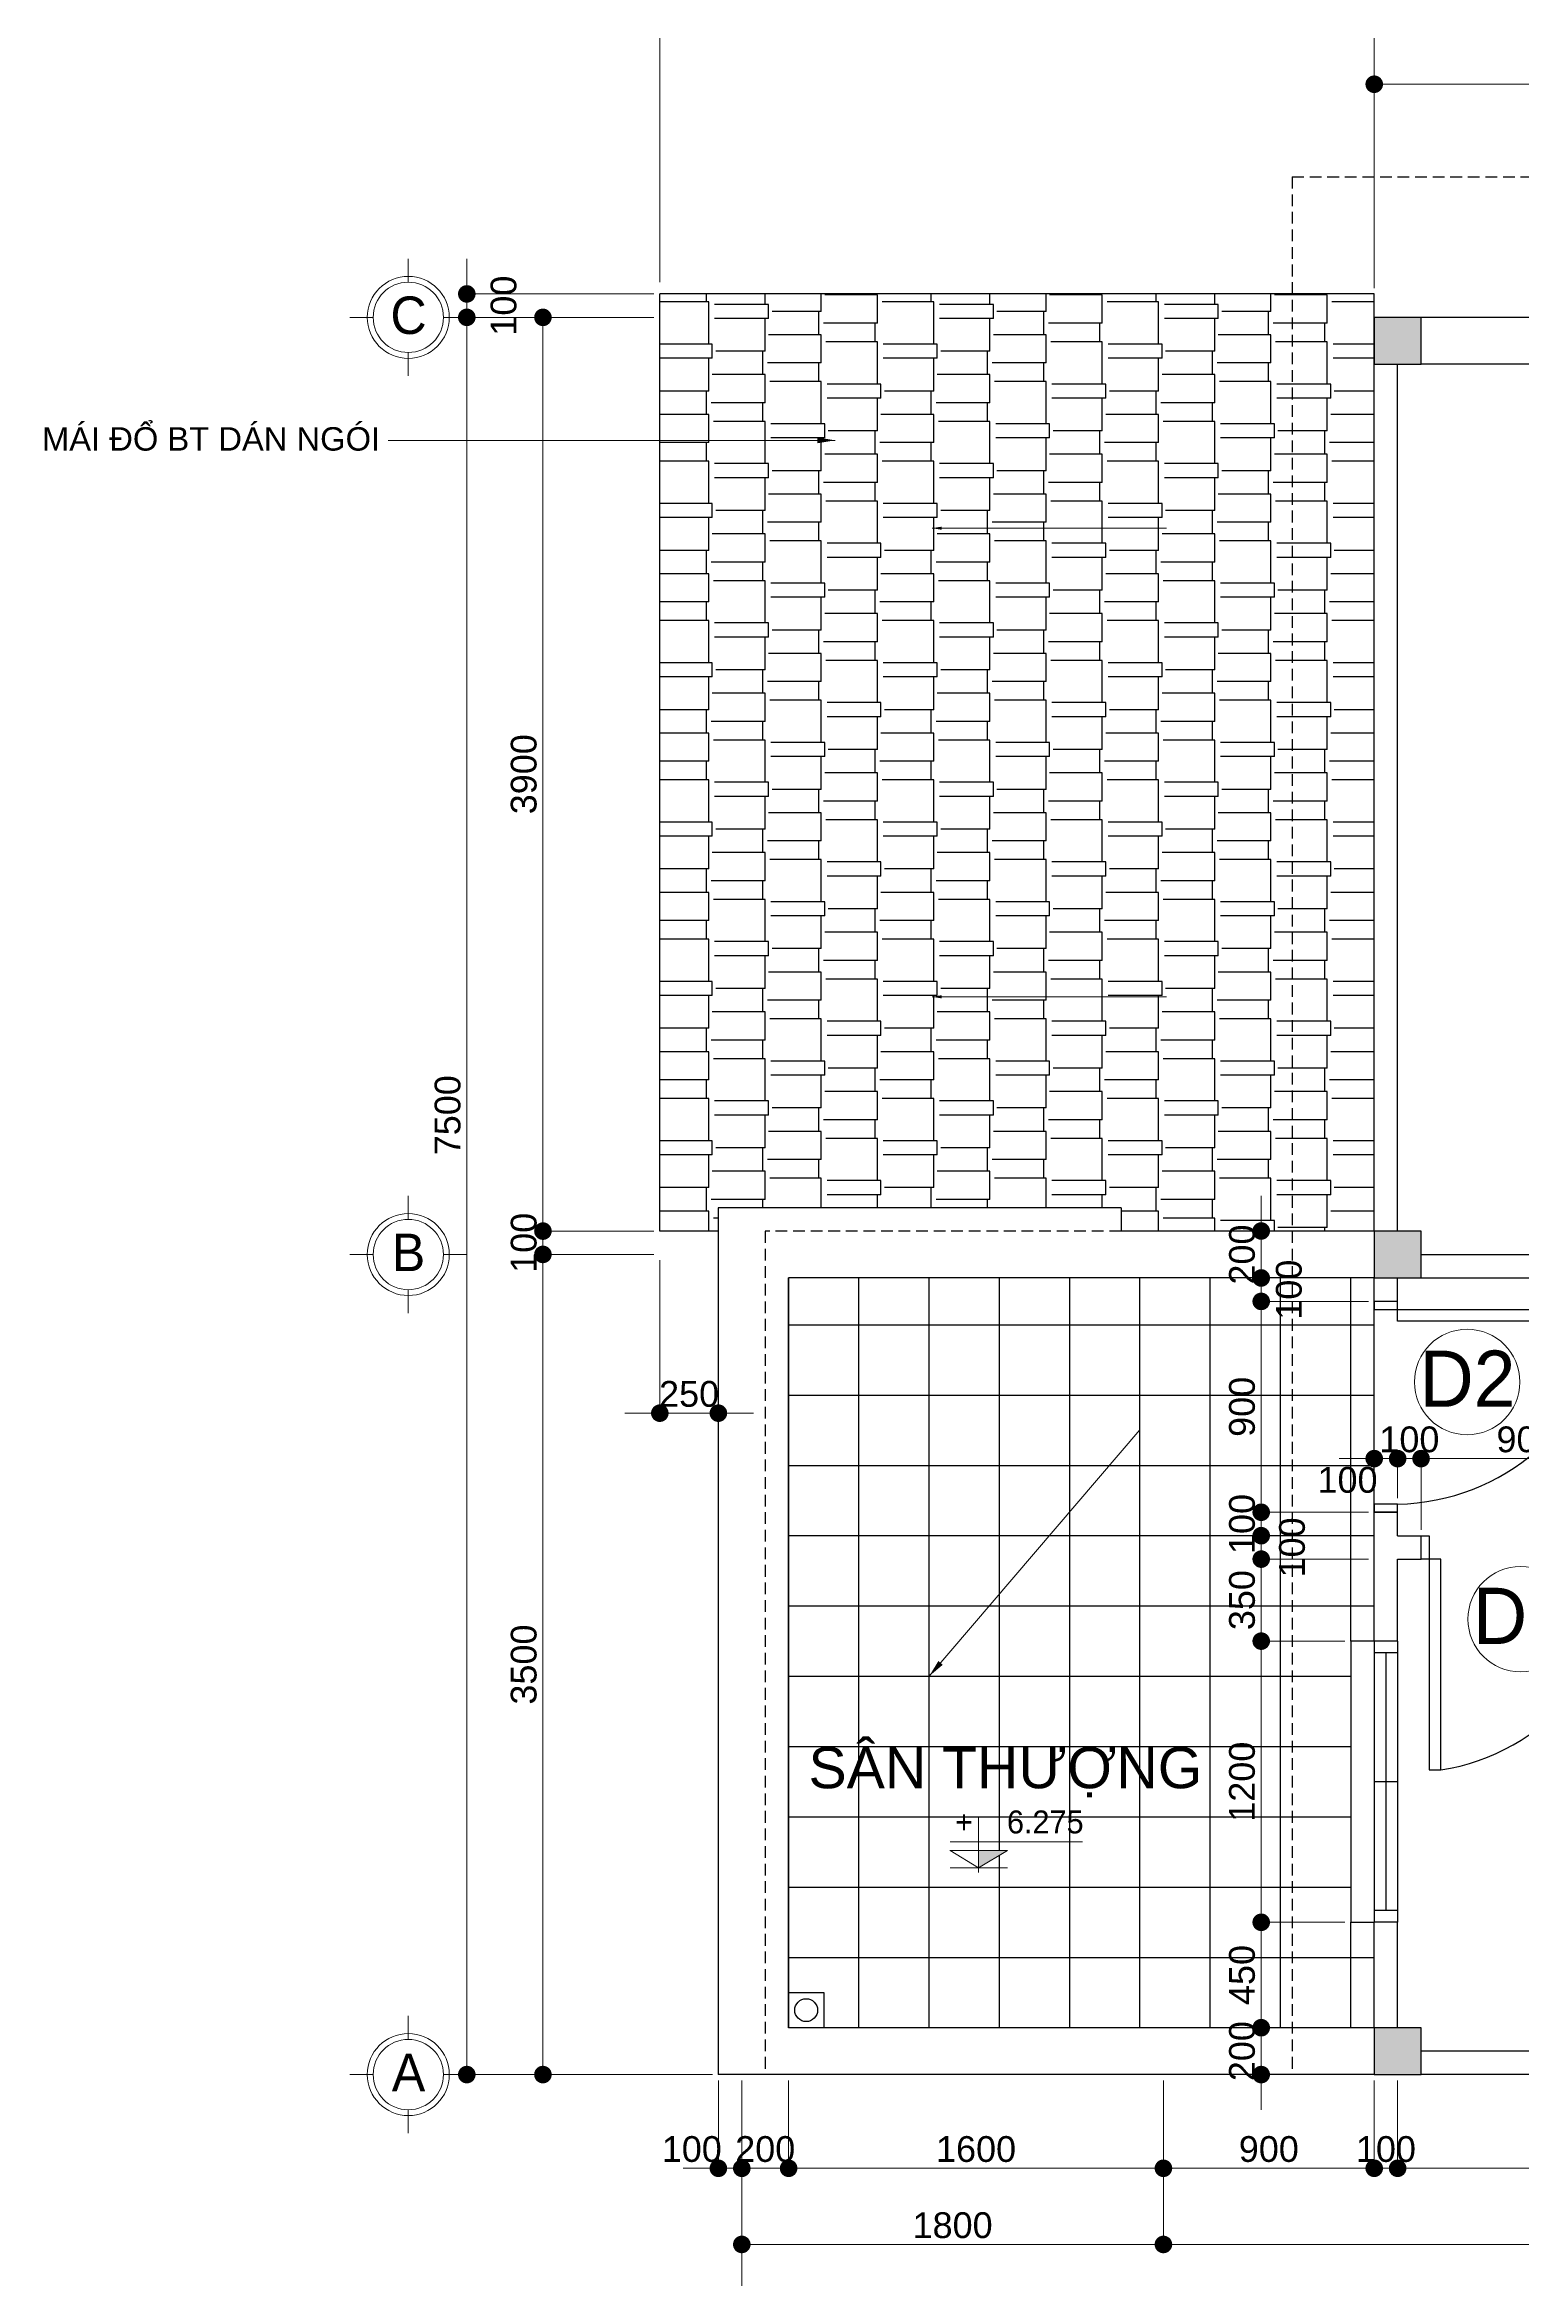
# Model space of a CAD drawing. Header units: millimetres. Extents: x -257631 to 60726, y -119421 to -4977.
# Drawn here: x -248550 to -235933, y -104758 to -85683 of the extents above; entities that cross this region are included whole.
import ezdxf
from ezdxf.enums import TextEntityAlignment as Align

# ---------------------------------------------------------------- set-up
doc = ezdxf.new("R2010")
doc.units = ezdxf.units.MM
doc.header["$LTSCALE"] = 400
doc.header["$MEASUREMENT"] = 0
doc.header["$PDMODE"] = 35
doc.linetypes.add('HIDDEN', pattern=[0.375, 0.25, -0.125])
for name, color, linetype in [('HACTH', 8, 'Continuous'), ('hatch', 9, 'Continuous'), ('KHUNG', 5, 'Continuous'), ('net 2', 7, 'Continuous'), ('net 3', 144, 'Continuous'), ('THAY', 7, 'Continuous'), ('VTH-TRUC', 1, 'Continuous')]:
    doc.layers.add(name, color=color, linetype=linetype)
doc.layers.add('VTH- HATCH', color=8, linetype='Continuous', lineweight=9)
doc.layers.add('VTH-GHI CHU- KI HIEU', color=7, linetype='Continuous', lineweight=13)
doc.styles.add('100_dim', font='VAVOB.TTF', dxfattribs={"height": 220})
doc.styles.add('100_tieude', font='VAVOB.TTF', dxfattribs={"height": 500})
doc.styles.add('ROMANS', font='ROMANS.shx')
doc.styles.add('VNI-AVO', font='vhelven.ttf', dxfattribs={"height": 220})
doc.dimstyles.new('10', dxfattribs={"dimscale": 0, "dimtxt": 2, "dimasz": 80, "dimexe": 100, "dimexo": 50, "dimgap": 50, "dimtad": 1, "dimdec": 0, "dimlfac": 0.1, "dimzin": 9, "dimtxsty": 'VNI-AVO', "dimblk": 'DOT', "dimcen": 0, "dimdle": 150, "dimclrd": 146, "dimclre": 146, "dimclrt": 7, "dimadec": 0, "dimazin": 0, "dimtfac": 1, "dimtdec": 0, "dimtix": 1, "dimtmove": 2, "dimatfit": 3, "dimfxl": 0, "dimlwd": 13, "dimlwe": 13, "dimarcsym": 0})
doc.dimstyles.new('style-50', dxfattribs={"dimscale": 0, "dimtxt": 2.3, "dimasz": 150, "dimexe": 50, "dimexo": 50, "dimgap": 50, "dimtad": 1, "dimdec": 0, "dimlfac": 0.5, "dimzin": 9, "dimtxsty": 'VNI-AVO', "dimblk": 'DOT', "dimcen": 0, "dimdle": 150, "dimclrd": 146, "dimclre": 146, "dimclrt": 7, "dimadec": 0, "dimazin": 0, "dimtfac": 1, "dimtdec": 0, "dimtix": 1, "dimtmove": 2, "dimatfit": 3, "dimfxl": 0, "dimlwd": 13, "dimlwe": 13, "dimarcsym": 0})

# ---------------------------------------------------------------- blocks, each defined once
blk = doc.blocks.new('_Dot')
at = {"color": 0, "linetype": 'ByBlock', "lineweight": -2}
blk.add_line((-0.5, 0), (-1, 0), dxfattribs=at)
at = {"color": 0, "linetype": 'ByBlock', "lineweight": 100, "const_width": 0.5}
blk.add_lwpolyline([(-0.25, 0, 1), (0.25, 0, 1)], format="xyb", close=True, dxfattribs=at)
blk = doc.blocks.new('*D618')
at = {"layer": 'Defpoints', "color": 0}
for p in [(-14916, 42680), (-14416, 42680), (-14416, 41325)]:
    blk.add_point(p, dxfattribs=at)
at = {"layer": 'net 2', "color": 146, "lineweight": 13}
for p, q in [((-14916, 42630), (-14916, 41275)), ((-14416, 42630), (-14416, 41275)), ((-15066, 41325), (-15216, 41325)), ((-14916, 41325), (-14416, 41325)), ((-14266, 41325), (-14116, 41325))]:
    blk.add_line(p, q, dxfattribs=at)
at = {"layer": 'net 2', "color": 146, "lineweight": 13, "xscale": 150, "yscale": 150, "zscale": 150}
blk.add_blockref('_Dot', (-14916, 41325), dxfattribs=at)
at = {"layer": 'net 2', "color": 146, "lineweight": 13, "xscale": 150, "yscale": 150, "zscale": 150, "rotation": 180}
blk.add_blockref('_Dot', (-14416, 41325), dxfattribs=at)
at = {"layer": 'net 2', "color": 7, "insert": (-14666, 41488), "char_height": 220, "attachment_point": 5, "style": 'VNI-AVO'}
blk.add_mtext('250', dxfattribs=at)
blk = doc.blocks.new('*D355')
at = {"layer": 'Defpoints', "color": 0}
for p in [(-16564, 50879), (-14916, 50879), (-14916, 50679)]:
    blk.add_point(p, dxfattribs=at)
at = {"layer": 'KHUNG', "color": 146, "lineweight": 13}
for p, q in [((-16564, 51029), (-16564, 51179)), ((-14966, 50879), (-16614, 50879)), ((-16564, 50679), (-16564, 50879)), ((-14966, 50679), (-16614, 50679)), ((-16564, 50529), (-16564, 50379))]:
    blk.add_line(p, q, dxfattribs=at)
at = {"layer": 'KHUNG', "color": 146, "lineweight": 13, "xscale": 150, "yscale": 150, "zscale": 150}
for p, rotation in [((-16564, 50879), 270), ((-16564, 50679), 90)]:
    blk.add_blockref('_Dot', p, dxfattribs=dict(at, rotation=rotation))
at = {"layer": 'KHUNG', "color": 7, "insert": (-16249, 50779), "char_height": 220, "attachment_point": 5, "rotation": 90, "style": 'VNI-AVO'}
blk.add_mtext('100', dxfattribs=at)
blk = doc.blocks.new('TRUC')
at = {"layer": 'KHUNG', "lineweight": 20}
blk.add_circle((0, -500), 300, dxfattribs=at)
at = {"layer": 'VTH-TRUC', "color": 2, "lineweight": 20}
for p, q in [((0, -200), (0, 0)), ((-300, -500), (-500, -500)), ((300, -500), (500, -500)), ((0, -800), (0, -1000))]:
    blk.add_line(p, q, dxfattribs=at)
blk.add_circle((0, -500), 350, dxfattribs=at)
at = {"layer": 'VTH-TRUC', "color": 7, "style": '100_tieude'}
blk.add_attdef('A', text='', height=320, dxfattribs=at).set_placement((2, -482), align=Align.MIDDLE_CENTER)
blk = doc.blocks.new('*D354')
at = {"layer": 'Defpoints', "color": 0}
for p in [(-14916, 50679), (-16564, 35679), (-15215, 35679)]:
    blk.add_point(p, dxfattribs=at)
at = {"layer": 'KHUNG', "color": 146, "lineweight": 13}
for p, q in [((-14966, 50679), (-16614, 50679)), ((-16564, 50529), (-16564, 35829)), ((-15265, 35679), (-16614, 35679))]:
    blk.add_line(p, q, dxfattribs=at)
at = {"layer": 'KHUNG', "color": 146, "lineweight": 13, "xscale": 150, "yscale": 150, "zscale": 150}
for p, rotation in [((-16564, 50679), 90), ((-16564, 35679), 270)]:
    blk.add_blockref('_Dot', p, dxfattribs=dict(at, rotation=rotation))
at = {"layer": 'KHUNG', "color": 7, "insert": (-16727, 43868), "char_height": 220, "attachment_point": 5, "rotation": 90, "style": 'VNI-AVO'}
blk.add_mtext('7500', dxfattribs=at)
blk = doc.blocks.new('*D353')
at = {"layer": 'Defpoints', "color": 0}
for p in [(-15914, 50679), (-14916, 50679), (-14916, 42879)]:
    blk.add_point(p, dxfattribs=at)
at = {"layer": 'KHUNG', "color": 146, "lineweight": 13}
for p, q in [((-14966, 50679), (-15964, 50679)), ((-15914, 43029), (-15914, 50529)), ((-14966, 42879), (-15964, 42879))]:
    blk.add_line(p, q, dxfattribs=at)
at = {"layer": 'KHUNG', "color": 146, "lineweight": 13, "xscale": 150, "yscale": 150, "zscale": 150}
for p, rotation in [((-15914, 50679), 90), ((-15914, 42879), 270)]:
    blk.add_blockref('_Dot', p, dxfattribs=dict(at, rotation=rotation))
at = {"layer": 'KHUNG', "color": 7, "insert": (-16077, 46779), "char_height": 220, "attachment_point": 5, "rotation": 90, "style": 'VNI-AVO'}
blk.add_mtext('3900', dxfattribs=at)
blk = doc.blocks.new('*D352')
at = {"layer": 'Defpoints', "color": 0}
for p in [(-15914, 42879), (-14916, 42879), (-14916, 42680)]:
    blk.add_point(p, dxfattribs=at)
at = {"layer": 'KHUNG', "color": 146, "lineweight": 13}
for p, q in [((-15914, 43029), (-15914, 43179)), ((-14966, 42879), (-15964, 42879)), ((-15914, 42680), (-15914, 42879)), ((-14966, 42680), (-15964, 42680)), ((-15914, 42530), (-15914, 42380))]:
    blk.add_line(p, q, dxfattribs=at)
at = {"layer": 'KHUNG', "color": 146, "lineweight": 13, "xscale": 150, "yscale": 150, "zscale": 150}
for p, rotation in [((-15914, 42879), 270), ((-15914, 42680), 90)]:
    blk.add_blockref('_Dot', p, dxfattribs=dict(at, rotation=rotation))
at = {"layer": 'KHUNG', "color": 7, "insert": (-16077, 42779), "char_height": 220, "attachment_point": 5, "rotation": 90, "style": 'VNI-AVO'}
blk.add_mtext('100', dxfattribs=at)
blk = doc.blocks.new('*D351')
at = {"layer": 'Defpoints', "color": 0}
for p in [(-15914, 42680), (-14916, 42680), (-14416, 35679)]:
    blk.add_point(p, dxfattribs=at)
at = {"layer": 'KHUNG', "color": 146, "lineweight": 13}
for p, q in [((-14966, 42680), (-15964, 42680)), ((-15914, 35829), (-15914, 42530)), ((-14466, 35679), (-15964, 35679))]:
    blk.add_line(p, q, dxfattribs=at)
at = {"layer": 'KHUNG', "color": 146, "lineweight": 13, "xscale": 150, "yscale": 150, "zscale": 150}
for p, rotation in [((-15914, 42680), 90), ((-15914, 35679), 270)]:
    blk.add_blockref('_Dot', p, dxfattribs=dict(at, rotation=rotation))
at = {"layer": 'KHUNG', "color": 7, "insert": (-16077, 39179), "char_height": 220, "attachment_point": 5, "rotation": 90, "style": 'VNI-AVO'}
blk.add_mtext('3500', dxfattribs=at)
blk = doc.blocks.new('*D343')
at = {"layer": 'Defpoints', "color": 0}
for p in [(-14916, 53319), (-14916, 50929), (-8816, 50879)]:
    blk.add_point(p, dxfattribs=at)
at = {"layer": 'KHUNG', "color": 146, "lineweight": 13}
for p, q in [((-14916, 50979), (-14916, 53369)), ((-8966, 53319), (-14766, 53319)), ((-8816, 50929), (-8816, 53369))]:
    blk.add_line(p, q, dxfattribs=at)
at = {"layer": 'KHUNG', "color": 146, "lineweight": 13, "xscale": 150, "yscale": 150, "zscale": 150, "rotation": 180}
blk.add_blockref('_Dot', (-14916, 53319), dxfattribs=at)
at = {"layer": 'KHUNG', "color": 146, "lineweight": 13, "xscale": 150, "yscale": 150, "zscale": 150}
blk.add_blockref('_Dot', (-8816, 53319), dxfattribs=at)
at = {"layer": 'KHUNG', "color": 7, "insert": (-11866, 53482), "char_height": 220, "attachment_point": 5, "style": 'VNI-AVO'}
blk.add_mtext('3050', dxfattribs=at)
blk = doc.blocks.new('VTH- COTE')
at = {"layer": 'VTH-GHI CHU- KI HIEU'}
blk.add_hatch(color=256, dxfattribs=at).paths.add_polyline_path([(0, 0), (40.7, 24.3), (0, 24.3)])
for p, q in [((0, 71.4), (0, -6.7)), ((-39.3, 36.3), (145.4, 36.3)), ((-39.7, 24.3), (40.7, 24.3)), ((-39.3, 24.3), (0, 0)), ((-39.3, 0), (40.7, 0)), ((40.7, 24.3), (0, 0))]:
    blk.add_line(p, q, dxfattribs=at)
at = {"layer": 'VTH-GHI CHU- KI HIEU', "style": '100_dim'}
blk.add_attdef('%%P0.000', text='', height=32, dxfattribs=at).set_placement((147, 64.1), align=Align.MIDDLE_RIGHT)
blk = doc.blocks.new('CUA')
at = {"layer": 'VTH-TRUC', "color": 2, "lineweight": 20}
blk.add_circle((0, 0), 350, dxfattribs=at)
at = {"layer": 'VTH-TRUC', "color": 7, "style": '100_tieude'}
blk.add_attdef('A', text='', height=373, rotation=270, dxfattribs=at).set_placement((22, -2), align=Align.MIDDLE_CENTER)
blk = doc.blocks.new('*D326')
at = {"layer": 'Defpoints', "color": 0}
for p in [(-1416, 53319), (-1416, 51879), (-8816, 50879)]:
    blk.add_point(p, dxfattribs=at)
at = {"layer": 'HACTH', "color": 146, "lineweight": 13}
for p, q in [((-8816, 50929), (-8816, 53369)), ((-8666, 53319), (-1566, 53319)), ((-1416, 51929), (-1416, 53369))]:
    blk.add_line(p, q, dxfattribs=at)
at = {"layer": 'HACTH', "color": 146, "lineweight": 13, "xscale": 150, "yscale": 150, "zscale": 150, "rotation": 180}
blk.add_blockref('_Dot', (-8816, 53319), dxfattribs=at)
at = {"layer": 'HACTH', "color": 146, "lineweight": 13, "xscale": 150, "yscale": 150, "zscale": 150}
blk.add_blockref('_Dot', (-1416, 53319), dxfattribs=at)
at = {"layer": 'HACTH', "color": 7, "insert": (-5116, 53482), "char_height": 220, "attachment_point": 5, "style": 'VNI-AVO'}
blk.add_mtext('3700', dxfattribs=at)
blk = doc.blocks.new('*D325')
at = {"layer": 'Defpoints', "color": 0}
for p in [(-8816, 52669), (-8816, 50879), (-5416, 50879)]:
    blk.add_point(p, dxfattribs=at)
at = {"layer": 'HACTH', "color": 146, "lineweight": 13}
for p, q in [((-8816, 50929), (-8816, 52719)), ((-5566, 52669), (-8666, 52669)), ((-5416, 50929), (-5416, 52719))]:
    blk.add_line(p, q, dxfattribs=at)
at = {"layer": 'HACTH', "color": 146, "lineweight": 13, "xscale": 150, "yscale": 150, "zscale": 150, "rotation": 180}
blk.add_blockref('_Dot', (-8816, 52669), dxfattribs=at)
at = {"layer": 'HACTH', "color": 146, "lineweight": 13, "xscale": 150, "yscale": 150, "zscale": 150}
blk.add_blockref('_Dot', (-5416, 52669), dxfattribs=at)
at = {"layer": 'HACTH', "color": 7, "insert": (-7116, 52832), "char_height": 220, "attachment_point": 5, "style": 'VNI-AVO'}
blk.add_mtext('1700', dxfattribs=at)
blk = doc.blocks.new('*D283')
at = {"layer": 'Defpoints', "color": 0}
for p in [(-8816, 40937), (-8816, 40549), (-8616, 40549)]:
    blk.add_point(p, dxfattribs=at)
at = {"layer": 'HACTH', "color": 146, "lineweight": 13}
for p, q in [((-8966, 40937), (-9116, 40937)), ((-8816, 40599), (-8816, 40987)), ((-8616, 40937), (-8816, 40937)), ((-8616, 40599), (-8616, 40987)), ((-8466, 40937), (-8316, 40937))]:
    blk.add_line(p, q, dxfattribs=at)
at = {"layer": 'HACTH', "color": 146, "lineweight": 13, "xscale": 150, "yscale": 150, "zscale": 150}
blk.add_blockref('_Dot', (-8816, 40937), dxfattribs=at)
at = {"layer": 'HACTH', "color": 146, "lineweight": 13, "xscale": 150, "yscale": 150, "zscale": 150, "rotation": 180}
blk.add_blockref('_Dot', (-8616, 40937), dxfattribs=at)
at = {"layer": 'HACTH', "color": 7, "insert": (-9044, 40754), "char_height": 220, "attachment_point": 5, "style": 'VNI-AVO'}
blk.add_mtext('100', dxfattribs=at)
blk = doc.blocks.new('*D282')
at = {"layer": 'Defpoints', "color": 0}
for p in [(-8616, 40937), (-8616, 40549), (-8416, 40279)]:
    blk.add_point(p, dxfattribs=at)
at = {"layer": 'HACTH', "color": 146, "lineweight": 13}
for p, q in [((-8766, 40937), (-8916, 40937)), ((-8616, 40599), (-8616, 40987)), ((-8416, 40937), (-8616, 40937)), ((-8416, 40329), (-8416, 40987)), ((-8266, 40937), (-8116, 40937))]:
    blk.add_line(p, q, dxfattribs=at)
at = {"layer": 'HACTH', "color": 146, "lineweight": 13, "xscale": 150, "yscale": 150, "zscale": 150}
blk.add_blockref('_Dot', (-8616, 40937), dxfattribs=at)
at = {"layer": 'HACTH', "color": 146, "lineweight": 13, "xscale": 150, "yscale": 150, "zscale": 150, "rotation": 180}
blk.add_blockref('_Dot', (-8416, 40937), dxfattribs=at)
at = {"layer": 'HACTH', "color": 7, "insert": (-8516, 41100), "char_height": 220, "attachment_point": 5, "style": 'VNI-AVO'}
blk.add_mtext('100', dxfattribs=at)
blk = doc.blocks.new('*D281')
at = {"layer": 'Defpoints', "color": 0}
for p in [(-8416, 40937), (-8416, 40279), (-6616, 40279)]:
    blk.add_point(p, dxfattribs=at)
at = {"layer": 'HACTH', "color": 146, "lineweight": 13}
for p, q in [((-8416, 40329), (-8416, 40987)), ((-6766, 40937), (-8266, 40937)), ((-6616, 40329), (-6616, 40987))]:
    blk.add_line(p, q, dxfattribs=at)
at = {"layer": 'HACTH', "color": 146, "lineweight": 13, "xscale": 150, "yscale": 150, "zscale": 150, "rotation": 180}
blk.add_blockref('_Dot', (-8416, 40937), dxfattribs=at)
at = {"layer": 'HACTH', "color": 146, "lineweight": 13, "xscale": 150, "yscale": 150, "zscale": 150}
blk.add_blockref('_Dot', (-6616, 40937), dxfattribs=at)
at = {"layer": 'HACTH', "color": 7, "insert": (-7516, 41100), "char_height": 220, "attachment_point": 5, "style": 'VNI-AVO'}
blk.add_mtext('900', dxfattribs=at)
blk = doc.blocks.new('*D278')
at = {"layer": 'Defpoints', "color": 0}
for p in [(-9781, 42880), (-8817, 42880), (-8816, 42479)]:
    blk.add_point(p, dxfattribs=at)
at = {"layer": 'HACTH', "color": 146, "lineweight": 13}
for p, q in [((-9781, 43030), (-9781, 43180)), ((-8867, 42880), (-9831, 42880)), ((-9781, 42479), (-9781, 42880)), ((-8866, 42479), (-9831, 42479)), ((-9781, 42329), (-9781, 42179))]:
    blk.add_line(p, q, dxfattribs=at)
at = {"layer": 'HACTH', "color": 146, "lineweight": 13, "xscale": 150, "yscale": 150, "zscale": 150}
for p, rotation in [((-9781, 42880), 270), ((-9781, 42479), 90)]:
    blk.add_blockref('_Dot', p, dxfattribs=dict(at, rotation=rotation))
at = {"layer": 'HACTH', "color": 7, "insert": (-9944, 42679), "char_height": 220, "attachment_point": 5, "rotation": 90, "style": 'VNI-AVO'}
blk.add_mtext('200', dxfattribs=at)
blk = doc.blocks.new('*D277')
at = {"layer": 'Defpoints', "color": 0}
for p in [(-9781, 42479), (-8816, 42479), (-8816, 42279)]:
    blk.add_point(p, dxfattribs=at)
at = {"layer": 'HACTH', "color": 146, "lineweight": 13}
for p, q in [((-9781, 42629), (-9781, 42779)), ((-8866, 42479), (-9831, 42479)), ((-9781, 42279), (-9781, 42479)), ((-8866, 42279), (-9831, 42279)), ((-9781, 42129), (-9781, 41979))]:
    blk.add_line(p, q, dxfattribs=at)
at = {"layer": 'HACTH', "color": 146, "lineweight": 13, "xscale": 150, "yscale": 150, "zscale": 150}
for p, rotation in [((-9781, 42479), 270), ((-9781, 42279), 90)]:
    blk.add_blockref('_Dot', p, dxfattribs=dict(at, rotation=rotation))
at = {"layer": 'HACTH', "color": 7, "insert": (-9544, 42379), "char_height": 220, "attachment_point": 5, "rotation": 90, "style": 'VNI-AVO'}
blk.add_mtext('100', dxfattribs=at)
blk = doc.blocks.new('*D276')
at = {"layer": 'Defpoints', "color": 0}
for p in [(-9781, 42279), (-8816, 42279), (-8816, 40479)]:
    blk.add_point(p, dxfattribs=at)
at = {"layer": 'HACTH', "color": 146, "lineweight": 13}
for p, q in [((-8866, 42279), (-9831, 42279)), ((-9781, 40629), (-9781, 42129)), ((-8866, 40479), (-9831, 40479))]:
    blk.add_line(p, q, dxfattribs=at)
at = {"layer": 'HACTH', "color": 146, "lineweight": 13, "xscale": 150, "yscale": 150, "zscale": 150}
for p, rotation in [((-9781, 42279), 90), ((-9781, 40479), 270)]:
    blk.add_blockref('_Dot', p, dxfattribs=dict(at, rotation=rotation))
at = {"layer": 'HACTH', "color": 7, "insert": (-9944, 41379), "char_height": 220, "attachment_point": 5, "rotation": 90, "style": 'VNI-AVO'}
blk.add_mtext('900', dxfattribs=at)
blk = doc.blocks.new('*D275')
at = {"layer": 'Defpoints', "color": 0}
for p in [(-9781, 40479), (-8816, 40479), (-8816, 40279)]:
    blk.add_point(p, dxfattribs=at)
at = {"layer": 'HACTH', "color": 146, "lineweight": 13}
for p, q in [((-9781, 40629), (-9781, 40779)), ((-8866, 40479), (-9831, 40479)), ((-9781, 40279), (-9781, 40479)), ((-8866, 40279), (-9831, 40279)), ((-9781, 40129), (-9781, 39979))]:
    blk.add_line(p, q, dxfattribs=at)
at = {"layer": 'HACTH', "color": 146, "lineweight": 13, "xscale": 150, "yscale": 150, "zscale": 150}
for p, rotation in [((-9781, 40479), 270), ((-9781, 40279), 90)]:
    blk.add_blockref('_Dot', p, dxfattribs=dict(at, rotation=rotation))
at = {"layer": 'HACTH', "color": 7, "insert": (-9944, 40379), "char_height": 220, "attachment_point": 5, "rotation": 90, "style": 'VNI-AVO'}
blk.add_mtext('100', dxfattribs=at)
blk = doc.blocks.new('*D274')
at = {"layer": 'Defpoints', "color": 0}
for p in [(-9781, 40279), (-8816, 40279), (-8816, 40079)]:
    blk.add_point(p, dxfattribs=at)
at = {"layer": 'HACTH', "color": 146, "lineweight": 13}
for p, q in [((-9781, 40429), (-9781, 40579)), ((-8866, 40279), (-9831, 40279)), ((-9781, 40079), (-9781, 40279)), ((-8866, 40079), (-9831, 40079)), ((-9781, 39929), (-9781, 39779))]:
    blk.add_line(p, q, dxfattribs=at)
at = {"layer": 'HACTH', "color": 146, "lineweight": 13, "xscale": 150, "yscale": 150, "zscale": 150}
for p, rotation in [((-9781, 40279), 270), ((-9781, 40079), 90)]:
    blk.add_blockref('_Dot', p, dxfattribs=dict(at, rotation=rotation))
at = {"layer": 'HACTH', "color": 7, "insert": (-9517, 40179), "char_height": 220, "attachment_point": 5, "rotation": 90, "style": 'VNI-AVO'}
blk.add_mtext('100', dxfattribs=at)
blk = doc.blocks.new('*D273')
at = {"layer": 'Defpoints', "color": 0}
for p in [(-9781, 40079), (-8816, 40079), (-9016, 39379)]:
    blk.add_point(p, dxfattribs=at)
at = {"layer": 'HACTH', "color": 146, "lineweight": 13}
for p, q in [((-8866, 40079), (-9831, 40079)), ((-9781, 39529), (-9781, 39929)), ((-9066, 39379), (-9831, 39379))]:
    blk.add_line(p, q, dxfattribs=at)
at = {"layer": 'HACTH', "color": 146, "lineweight": 13, "xscale": 150, "yscale": 150, "zscale": 150}
for p, rotation in [((-9781, 40079), 90), ((-9781, 39379), 270)]:
    blk.add_blockref('_Dot', p, dxfattribs=dict(at, rotation=rotation))
at = {"layer": 'HACTH', "color": 7, "insert": (-9944, 39729), "char_height": 220, "attachment_point": 5, "rotation": 90, "style": 'VNI-AVO'}
blk.add_mtext('350', dxfattribs=at)
blk = doc.blocks.new('*D272')
at = {"layer": 'Defpoints', "color": 0}
for p in [(-9781, 39379), (-9016, 39379), (-9016, 36979)]:
    blk.add_point(p, dxfattribs=at)
at = {"layer": 'HACTH', "color": 146, "lineweight": 13}
for p, q in [((-9066, 39379), (-9831, 39379)), ((-9781, 37129), (-9781, 39229)), ((-9066, 36979), (-9831, 36979))]:
    blk.add_line(p, q, dxfattribs=at)
at = {"layer": 'HACTH', "color": 146, "lineweight": 13, "xscale": 150, "yscale": 150, "zscale": 150}
for p, rotation in [((-9781, 39379), 90), ((-9781, 36979), 270)]:
    blk.add_blockref('_Dot', p, dxfattribs=dict(at, rotation=rotation))
at = {"layer": 'HACTH', "color": 7, "insert": (-9944, 38179), "char_height": 220, "attachment_point": 5, "rotation": 90, "style": 'VNI-AVO'}
blk.add_mtext('1200', dxfattribs=at)
blk = doc.blocks.new('*D271')
at = {"layer": 'Defpoints', "color": 0}
for p in [(-8816, 36079), (-9781, 35679), (-8816, 35679)]:
    blk.add_point(p, dxfattribs=at)
at = {"layer": 'HACTH', "color": 146, "lineweight": 13}
for p, q in [((-9781, 36229), (-9781, 36379)), ((-8866, 36079), (-9831, 36079)), ((-9781, 36079), (-9781, 35679)), ((-8866, 35679), (-9831, 35679)), ((-9781, 35529), (-9781, 35379))]:
    blk.add_line(p, q, dxfattribs=at)
at = {"layer": 'HACTH', "color": 146, "lineweight": 13, "xscale": 150, "yscale": 150, "zscale": 150}
for p, rotation in [((-9781, 36079), 270), ((-9781, 35679), 90)]:
    blk.add_blockref('_Dot', p, dxfattribs=dict(at, rotation=rotation))
at = {"layer": 'HACTH', "color": 7, "insert": (-9944, 35879), "char_height": 220, "attachment_point": 5, "rotation": 90, "style": 'VNI-AVO'}
blk.add_mtext('200', dxfattribs=at)
blk = doc.blocks.new('*D270')
at = {"layer": 'Defpoints', "color": 0}
for p in [(-9016, 36979), (-9781, 36079), (-8816, 36079)]:
    blk.add_point(p, dxfattribs=at)
at = {"layer": 'HACTH', "color": 146, "lineweight": 13}
for p, q in [((-9066, 36979), (-9831, 36979)), ((-9781, 36829), (-9781, 36229)), ((-8866, 36079), (-9831, 36079))]:
    blk.add_line(p, q, dxfattribs=at)
at = {"layer": 'HACTH', "color": 146, "lineweight": 13, "xscale": 150, "yscale": 150, "zscale": 150}
for p, rotation in [((-9781, 36979), 90), ((-9781, 36079), 270)]:
    blk.add_blockref('_Dot', p, dxfattribs=dict(at, rotation=rotation))
at = {"layer": 'HACTH', "color": 7, "insert": (-9944, 36529), "char_height": 220, "attachment_point": 5, "rotation": 90, "style": 'VNI-AVO'}
blk.add_mtext('450', dxfattribs=at)
blk = doc.blocks.new('*D268')
at = {"layer": 'Defpoints', "color": 0}
for p in [(-8616, 35679), (-8816, 35629), (-8816, 34879)]:
    blk.add_point(p, dxfattribs=at)
at = {"layer": 'HACTH', "color": 146, "lineweight": 13}
for p, q in [((-8816, 35579), (-8816, 34829)), ((-8616, 35629), (-8616, 34829)), ((-8966, 34879), (-9116, 34879)), ((-8616, 34879), (-8816, 34879)), ((-8466, 34879), (-8316, 34879))]:
    blk.add_line(p, q, dxfattribs=at)
at = {"layer": 'HACTH', "color": 146, "lineweight": 13, "xscale": 150, "yscale": 150, "zscale": 150}
for p, rotation in [((-8816, 34879), 359.9999999999899), ((-8616, 34879), 179.9999999999899)]:
    blk.add_blockref('_Dot', p, dxfattribs=dict(at, rotation=rotation))
at = {"layer": 'HACTH', "color": 7, "insert": (-8716, 35042), "char_height": 220, "attachment_point": 5, "style": 'VNI-AVO'}
blk.add_mtext('100', dxfattribs=at)
blk = doc.blocks.new('*D267')
at = {"layer": 'Defpoints', "color": 0}
for p in [(-10616, 35679), (-8816, 35679), (-10616, 34879)]:
    blk.add_point(p, dxfattribs=at)
at = {"layer": 'HACTH', "color": 146, "lineweight": 13}
for p, q in [((-10616, 35629), (-10616, 34829)), ((-8816, 35629), (-8816, 34829)), ((-8966, 34879), (-10466, 34879))]:
    blk.add_line(p, q, dxfattribs=at)
at = {"layer": 'HACTH', "color": 146, "lineweight": 13, "xscale": 150, "yscale": 150, "zscale": 150}
for p, rotation in [((-10616, 34879), 179.9999999999899), ((-8816, 34879), 359.9999999999899)]:
    blk.add_blockref('_Dot', p, dxfattribs=dict(at, rotation=rotation))
at = {"layer": 'HACTH', "color": 7, "insert": (-9716, 35042), "char_height": 220, "attachment_point": 5, "style": 'VNI-AVO'}
blk.add_mtext('900', dxfattribs=at)
blk = doc.blocks.new('*D266')
at = {"layer": 'Defpoints', "color": 0}
for p in [(-14416, 35679), (-14216, 35679), (-14416, 34879)]:
    blk.add_point(p, dxfattribs=at)
at = {"layer": 'HACTH', "color": 146, "lineweight": 13}
for p, q in [((-14416, 35629), (-14416, 34829)), ((-14216, 35629), (-14216, 34829)), ((-14566, 34879), (-14716, 34879)), ((-14216, 34879), (-14416, 34879)), ((-14066, 34879), (-13916, 34879))]:
    blk.add_line(p, q, dxfattribs=at)
at = {"layer": 'HACTH', "color": 146, "lineweight": 13, "xscale": 150, "yscale": 150, "zscale": 150}
for p, rotation in [((-14416, 34879), 359.9999999999899), ((-14216, 34879), 179.9999999999899)]:
    blk.add_blockref('_Dot', p, dxfattribs=dict(at, rotation=rotation))
at = {"layer": 'HACTH', "color": 7, "insert": (-14643, 35042), "char_height": 220, "attachment_point": 5, "style": 'VNI-AVO'}
blk.add_mtext('100', dxfattribs=at)
blk = doc.blocks.new('*D264')
at = {"layer": 'Defpoints', "color": 0}
for p in [(-14216, 35679), (-13816, 35679), (-13816, 34879)]:
    blk.add_point(p, dxfattribs=at)
at = {"layer": 'HACTH', "color": 146, "lineweight": 13}
for p, q in [((-14216, 35629), (-14216, 34829)), ((-13816, 35629), (-13816, 34829)), ((-14366, 34879), (-14516, 34879)), ((-14216, 34879), (-13816, 34879)), ((-13666, 34879), (-13516, 34879))]:
    blk.add_line(p, q, dxfattribs=at)
at = {"layer": 'HACTH', "color": 146, "lineweight": 13, "xscale": 150, "yscale": 150, "zscale": 150}
for p, rotation in [((-14216, 34879), 359.9999999999899), ((-13816, 34879), 179.9999999999899)]:
    blk.add_blockref('_Dot', p, dxfattribs=dict(at, rotation=rotation))
at = {"layer": 'HACTH', "color": 7, "insert": (-14016, 35042), "char_height": 220, "attachment_point": 5, "style": 'VNI-AVO'}
blk.add_mtext('200', dxfattribs=at)
blk = doc.blocks.new('*D265')
at = {"layer": 'Defpoints', "color": 0}
for p in [(-13816, 35679), (-10616, 35679), (-10616, 34879)]:
    blk.add_point(p, dxfattribs=at)
at = {"layer": 'HACTH', "color": 146, "lineweight": 13}
for p, q in [((-13816, 35629), (-13816, 34829)), ((-10616, 35629), (-10616, 34829)), ((-13666, 34879), (-10766, 34879))]:
    blk.add_line(p, q, dxfattribs=at)
at = {"layer": 'HACTH', "color": 146, "lineweight": 13, "xscale": 150, "yscale": 150, "zscale": 150}
for p, rotation in [((-13816, 34879), 179.9999999999899), ((-10616, 34879), 359.9999999999899)]:
    blk.add_blockref('_Dot', p, dxfattribs=dict(at, rotation=rotation))
at = {"layer": 'HACTH', "color": 7, "insert": (-12216, 35042), "char_height": 220, "attachment_point": 5, "style": 'VNI-AVO'}
blk.add_mtext('1600', dxfattribs=at)
blk = doc.blocks.new('*D247')
at = {"layer": 'Defpoints', "color": 0}
for p in [(-8616, 35679), (-2617, 35679), (-2617, 34879)]:
    blk.add_point(p, dxfattribs=at)
at = {"layer": 'HACTH', "color": 146, "lineweight": 13}
for p, q in [((-8616, 35629), (-8616, 34829)), ((-2617, 35629), (-2617, 34829)), ((-8466, 34879), (-2767, 34879))]:
    blk.add_line(p, q, dxfattribs=at)
at = {"layer": 'HACTH', "color": 146, "lineweight": 13, "xscale": 150, "yscale": 150, "zscale": 150}
for p, rotation in [((-8616, 34879), 179.9999999999899), ((-2617, 34879), 359.9999999999899)]:
    blk.add_blockref('_Dot', p, dxfattribs=dict(at, rotation=rotation))
at = {"layer": 'HACTH', "color": 7, "insert": (-5617, 35042), "char_height": 220, "attachment_point": 5, "style": 'VNI-AVO'}
blk.add_mtext('3000', dxfattribs=at)
blk = doc.blocks.new('*D259')
at = {"layer": 'Defpoints', "color": 0}
for p in [(-14216, 35679), (-10616, 35629), (-10616, 34229)]:
    blk.add_point(p, dxfattribs=at)
at = {"layer": 'HACTH', "color": 146, "lineweight": 13}
for p, q in [((-14216, 35629), (-14216, 34179)), ((-10616, 35579), (-10616, 34179)), ((-14066, 34229), (-10766, 34229))]:
    blk.add_line(p, q, dxfattribs=at)
at = {"layer": 'HACTH', "color": 146, "lineweight": 13, "xscale": 150, "yscale": 150, "zscale": 150}
for p, rotation in [((-14216, 34229), 179.9999999999899), ((-10616, 34229), 359.9999999999899)]:
    blk.add_blockref('_Dot', p, dxfattribs=dict(at, rotation=rotation))
at = {"layer": 'HACTH', "color": 7, "insert": (-12416, 34392), "char_height": 220, "attachment_point": 5, "style": 'VNI-AVO'}
blk.add_mtext('1800', dxfattribs=at)
blk = doc.blocks.new('*D260')
at = {"layer": 'Defpoints', "color": 0}
for p in [(-10616, 35629), (-1416, 35629), (-1416, 34229)]:
    blk.add_point(p, dxfattribs=at)
at = {"layer": 'HACTH', "color": 146, "lineweight": 13}
for p, q in [((-10616, 35579), (-10616, 34179)), ((-1416, 35579), (-1416, 34179)), ((-10466, 34229), (-1566, 34229))]:
    blk.add_line(p, q, dxfattribs=at)
at = {"layer": 'HACTH', "color": 146, "lineweight": 13, "xscale": 150, "yscale": 150, "zscale": 150}
for p, rotation in [((-10616, 34229), 179.9999999999899), ((-1416, 34229), 359.9999999999899)]:
    blk.add_blockref('_Dot', p, dxfattribs=dict(at, rotation=rotation))
at = {"layer": 'HACTH', "color": 7, "insert": (-6016, 34392), "char_height": 220, "attachment_point": 5, "style": 'VNI-AVO'}
blk.add_mtext('4600', dxfattribs=at)
blk = doc.blocks.new('*D263')
at = {"layer": 'Defpoints', "color": 0}
for p in [(-14216, 35679), (17784, 35629), (17784, 33579)]:
    blk.add_point(p, dxfattribs=at)
at = {"layer": 'HACTH', "color": 146, "lineweight": 13}
for p, q in [((-14216, 35629), (-14216, 33529)), ((17784, 35579), (17784, 33529)), ((-14066, 33579), (17634, 33579))]:
    blk.add_line(p, q, dxfattribs=at)
at = {"layer": 'HACTH', "color": 146, "lineweight": 13, "xscale": 150, "yscale": 150, "zscale": 150}
for p, rotation in [((-14216, 33579), 179.9999999999899), ((17784, 33579), 359.9999999999899)]:
    blk.add_blockref('_Dot', p, dxfattribs=dict(at, rotation=rotation))
at = {"layer": 'HACTH', "color": 7, "insert": (1784, 33742), "char_height": 220, "attachment_point": 5, "style": 'VNI-AVO'}
blk.add_mtext('16000', dxfattribs=at)

msp = doc.modelspace()

# ---------------------------------------------------------------- hatches: boundary and pattern name
at = {"layer": 'HACTH'}
h = msp.add_hatch(dxfattribs=at)
h.set_pattern_fill('AR-RSHKE', color=256, scale=40, angle=90, style=0)
h.paths.add_polyline_path([(-237898.3, -87810.5), (-243298.3, -87810.5), (-243298.3, -95810.5), (-242798.3, -95810.5), (-242798.3, -95610.5), (-239359.2, -95610.5), (-239359.2, -95810.2), (-237898.3, -95810.1)])
h.paths.add_polyline_path([(-237198.3, -88010.5), (-237198.3, -87810.5), (-237898.3, -87810.5), (-237898.3, -95810.1), (-237198.3, -95810)])
h.paths.add_polyline_path([(-238493.8, -96320.5), (-238493.8, -95700), (-238157.7, -95700), (-238157.7, -96320.5)], flags=9)
h = msp.add_hatch(dxfattribs=at)
h.set_pattern_fill('_USER', color=256, scale=600, angle=90, style=0, double=1, pattern_type=0)
h.set_pattern_definition([(90, (-242198.26, -102610.5), (-600, 4e-14), []), (180, (-242198.26, -102610.5), (-7e-14, -600), [])])
h.paths.add_polyline_path([(-242198.3, -102310.5), (-241898.3, -102310.5), (-241898.3, -102610.5), (-237898.3, -102610.5), (-237898.3, -96210.5), (-242198.3, -96210.5)])
h.paths.add_polyline_path([(-240329.3, -101097.3), (-240577.7, -101245.7), (-240818.2, -101097.3)], flags=16)
h.paths.add_polyline_path([(-237198.3, -96410.5), (-237198.3, -96210.5), (-237898.3, -96210.5), (-237898.3, -102610.5), (-237198.3, -102610.5), (-237198.3, -101710.5), (-237398.3, -101710.5), (-237398.3, -99310.5), (-237198.3, -99310.5), (-237198.3, -98210.5), (-237198.3, -98140.5)])
h.paths.add_polyline_path([(-238493.8, -102470.7), (-238493.8, -101850.2), (-238157.7, -101850.2), (-238157.7, -102470.7)], flags=24)
h.paths.add_polyline_path([(-238493.8, -103120.7), (-238493.8, -102500.2), (-238157.7, -102500.2), (-238157.7, -103120.7)], flags=9)
h.paths.add_polyline_path([(-238493.8, -100898.8), (-238493.8, -100122.1), (-238157.7, -100122.1), (-238157.7, -100898.8)], flags=24)
h.paths.add_polyline_path([(-238493.8, -99269.5), (-238493.8, -98651.5), (-238157.7, -98651.5), (-238157.7, -99269.5)], flags=24)
h.paths.add_polyline_path([(-238066.4, -98809.1), (-238066.4, -98211.9), (-237730.2, -98211.9), (-237730.2, -98809.1)], flags=9)
h.paths.add_polyline_path([(-238493.8, -98609.1), (-238493.8, -98011.9), (-238157.7, -98011.9), (-238157.7, -98609.1)], flags=24)
h.paths.add_polyline_path([(-238493.8, -97618.3), (-238493.8, -97002.7), (-238157.7, -97002.7), (-238157.7, -97618.3)], flags=24)
h.paths.add_polyline_path([(-238093.6, -96609.1), (-238093.6, -96011.9), (-237757.4, -96011.9), (-237757.4, -96609.1)], flags=9)
h.paths.add_polyline_path([(-238493.8, -96320.5), (-238493.8, -95700), (-238157.7, -95700), (-238157.7, -96320.5)], flags=9)
h.paths.add_polyline_path([(-240872.8, -101007.6), (-239628.1, -101007.6), (-239628.1, -100701.6), (-240872.8, -100701.6)], flags=24)
h.paths.add_polyline_path([(-242097.1, -100098.4), (-238596.6, -100098.4), (-238596.6, -100761.8), (-242097.1, -100761.8)], flags=24)
h.paths.add_polyline_path([(-237724, -97767.2), (-237126.8, -97767.2), (-237126.8, -98103.4), (-237724, -98103.4)], flags=9)
at = {"layer": 'KHUNG'}
for points in [[(-236798.3, -88010.5), (-237198.3, -88010.5), (-237198.3, -88410.5), (-236798.3, -88410.5)], [(-236798.3, -95810), (-237198.3, -95810), (-237198.3, -96210), (-236798.3, -96210)], [(-236798.3, -102610.5), (-237198.3, -102610.5), (-237198.3, -103010.5), (-236798.3, -103010.5)]]:
    msp.add_hatch(color=256, dxfattribs=at).paths.add_polyline_path(points)

# ---------------------------------------------------------------- linework, layer by layer
for points in [[(-237198.3, -88410.5), (-236798.3, -88410.5), (-236798.3, -88010.5), (-237198.3, -88010.5)], [(-237198.3, -96210), (-236798.3, -96210), (-236798.3, -95810), (-237198.3, -95810)], [(-237198.3, -103010.5), (-236798.3, -103010.5), (-236798.3, -102610.5), (-237198.3, -102610.5)]]:
    msp.add_lwpolyline(points, close=True, dxfattribs=at)
at = {"layer": 'net 2'}
for p, q in [((-237198.3, -95810.5), (-237198.3, -88010.5)), ((-233798.3, -88010.5), (-236798.3, -88010.5)), ((-236998.3, -95810.5), (-236998.3, -88410.5)), ((-233798.3, -88410.5), (-236798.3, -88410.5)), ((-236798.3, -96010), (-229998.3, -96010)), ((-237198.3, -96410.5), (-237198.3, -96210)), ((-236998.3, -96410.5), (-236998.3, -96210)), ((-236798.3, -96210), (-229998.3, -96210)), ((-236998.3, -96410.5), (-237198.3, -96410.5)), ((-237198.3, -99310.5), (-237198.3, -98210.5)), ((-236998.3, -98210.5), (-237198.3, -98210.5)), ((-236998.3, -98410.5), (-236998.3, -98210.5)), ((-236998.3, -98410.5), (-236798.3, -98410.5)), ((-236798.3, -98610.5), (-236798.3, -98410.5)), ((-236998.3, -99310.5), (-236998.3, -98610.5)), ((-236998.3, -98610.5), (-236798.3, -98610.5)), ((-236998.3, -99310.5), (-237198.3, -99310.5)), ((-236998.3, -101710.5), (-237198.3, -101710.5)), ((-237198.3, -102610.5), (-237198.3, -101710.5)), ((-236998.3, -102610.5), (-236998.3, -101710.5)), ((-230998.3, -102810.5), (-236798.3, -102810.5)), ((-229998.3, -103010.5), (-236798.3, -103010.5))]:
    msp.add_line(p, q, dxfattribs=at)
at = {"layer": 'net 3', "linetype": 'HIDDEN'}
for p, q in [((-237898.3, -86810.5), (-237898.3, -103010.5)), ((-237898.3, -86810.5), (-213698.3, -86810.5)), ((-239359.2, -95810.5), (-242398.3, -95810.5)), ((-242398.3, -95810.5), (-242398.3, -103010.5))]:
    msp.add_line(p, q, dxfattribs=at)
at = {"layer": 'net 3'}
for p, q in [((-243298.3, -95810.5), (-243298.3, -87810.5)), ((-237198.3, -87810.5), (-243298.3, -87810.5)), ((-237198.3, -88010.5), (-237198.3, -87810.5)), ((-239359.2, -95610.5), (-242798.3, -95610.5)), ((-242798.3, -95610.5), (-242798.3, -103010.5)), ((-239359.2, -95610.5), (-239359.2, -95810.5)), ((-242798.3, -95810.5), (-243298.3, -95810.5)), ((-237198.3, -95810), (-239359.2, -95810.2)), ((-237198.3, -96210.5), (-242198.3, -96210.5)), ((-242198.3, -96210.5), (-242198.3, -102610.5)), ((-237198.3, -98210.5), (-237198.3, -96410.5)), ((-237198.3, -99310.5), (-237198.3, -101710.5)), ((-236998.3, -99310.5), (-236998.3, -101710.5)), ((-236998.3, -99410.5), (-237198.3, -99410.5)), ((-237098.3, -99410.5), (-237098.3, -101610.5)), ((-236998.3, -100510.5), (-237198.3, -100510.5)), ((-236998.3, -101610.5), (-237198.3, -101610.5)), ((-237198.3, -102610.5), (-242198.3, -102610.5)), ((-237198.3, -103010.5), (-242798.3, -103010.5))]:
    msp.add_line(p, q, dxfattribs=at)
for points in [[(-237198.3, -96480.5), (-236998.3, -96480.5), (-236998.3, -96410.5), (-237198.3, -96410.5)], [(-236998.3, -96580.5), (-236998.3, -96480.5), (-235198.3, -96480.5), (-235198.3, -96580.5)], [(-237198.3, -98210.5), (-236998.3, -98210.5), (-236998.3, -98140.5), (-237198.3, -98140.5)], [(-236728.3, -98410.5), (-236728.3, -98610.5), (-236798.3, -98610.5), (-236798.3, -98410.5)], [(-236628.3, -98610.5), (-236728.3, -98610.5), (-236728.3, -100410.5), (-236628.3, -100410.5)], [(-241898.3, -102610.5), (-242198.3, -102610.5), (-242198.3, -102310.5), (-241898.3, -102310.5)]]:
    msp.add_lwpolyline(points, close=True, dxfattribs=at)
msp.add_lwpolyline([(-237198.3, -99310.5), (-237398.3, -99310.5), (-237398.3, -101710.5), (-237198.3, -101710.5)], dxfattribs=at)
msp.add_circle((-242048.3, -102460.5), 97.7, dxfattribs=at)
for centre, start, end in [((-237029, -96286.5), 270.95048, 350.87813), ((-236922.2, -98579.7), 279.12187, 359.04952)]:
    msp.add_arc(centre, 1854.2, start, end, dxfattribs=at)

# ---------------------------------------------------------------- block references
at = {"layer": 'net 2', "linetype": 'Continuous'}
for p, values in [((-245445.3, -87510.5), {'A': 'C'}), ((-245445.3, -95510.5), {'A': 'B'}), ((-245445.3, -102510.5), {'A': 'A'})]:
    msp.add_blockref('TRUC', p, dxfattribs=at).add_auto_attribs(values)
at = {"layer": 'VTH- HATCH', "xscale": 1.285714285710128, "yscale": 1.285714285710128, "zscale": 1.285714285714286, "rotation": 90}
for p, values in [((-236404.2, -97098.7), {'A': 'D2'}), ((-235947.6, -99123.1), {'A': 'D4'})]:
    msp.add_blockref('CUA', p, dxfattribs=at).add_auto_attribs(values)
at = {"layer": 'VTH-GHI CHU- KI HIEU', "xscale": 6.111111111007631, "yscale": 6.111111111007631, "zscale": 6.111111110977719}
msp.add_blockref('VTH- COTE', (-240577.7, -101245.7), dxfattribs=at).add_auto_attribs({'%%P0.000': '+    6.275'})

# ---------------------------------------------------------------- texts
at = {"layer": 'net 2', "insert": (-240346.9, -100430.1), "char_height": 350, "attachment_point": 5, "style": 'ROMANS'}
msp.add_mtext('{\\fVNI-Helve|b0|i0|c0|p2;SAÂN THÖÔÏNG}', dxfattribs=at)
at = {"layer": 'THAY', "ltscale": 5, "insert": (-245686, -88948.1), "char_height": 200, "attachment_point": 3, "style": 'VNI-AVO'}
msp.add_mtext('MAÙI ÑOÅ BT DAÙN NGOÙI', dxfattribs=at)

# ---------------------------------------------------------------- dimensions: what is measured, and where the dimension line sits
at = {"layer": 'HACTH'}
for base, p1, p2, picture, middle in [((-229798.3, -85370.7), (-237198.3, -87810.5), (-229798.3, -86810.5), '*D326', (-233498.3, -85207.6)), ((-237198.3, -86020.7), (-233798.3, -87810.5), (-237198.3, -87810.5), '*D325', (-235498.3, -85857.6)), ((-236998.3, -97752.3), (-236798.3, -98410.5), (-236998.3, -98140.5), '*D282', (-236898.3, -97589.2)), ((-236798.3, -97752.3), (-234998.3, -98410.5), (-236798.3, -98410.5), '*D281', (-235898.3, -97589.2)), ((-242198.3, -103810.5), (-242598.3, -103010.5), (-242198.3, -103010.5), '*D264', (-242398.3, -103647.4)), ((-238998.3, -104460.5), (-242598.3, -103010.5), (-238998.3, -103060.5), '*D259', (-240798.3, -104297.4)), ((-210598.3, -105110.5), (-242598.3, -103010.5), (-210598.3, -103060.5), '*D263', (-226598.3, -104947.4)), ((-238998.3, -103810.5), (-242198.3, -103010.5), (-238998.3, -103010.5), '*D265', (-240598.3, -103647.4)), ((-238998.3, -103810.5), (-237198.3, -103010.5), (-238998.3, -103010.5), '*D267', (-238098.3, -103647.4)), ((-229798.3, -104460.5), (-238998.3, -103060.5), (-229798.3, -103060.5), '*D260', (-234398.3, -104297.4)), ((-237198.3, -103810.5), (-236998.3, -103010.5), (-237198.3, -103060.5), '*D268', (-237098.3, -103647.4)), ((-230998.8, -103810.5), (-236998.3, -103010.5), (-230998.8, -103010.5), '*D247', (-233998.5, -103647.4))]:
    dim = msp.add_linear_dim(base=base, p1=p1, p2=p2, dimstyle='style-50', override={"dimscale": 1}, dxfattribs=at)
    dim.commit()
    dim.dimension.update_dxf_attribs({"geometry": picture, "text_midpoint": middle, "insert": (-228381.8, -138689.6)})
for base, p1, p2, picture, middle in [((-238162.7, -95810), (-237198.3, -96210.5), (-237198.3, -95810), '*D278', (-238325.7, -96010.3)), ((-238162.7, -96410.5), (-237198.3, -98210.5), (-237198.3, -96410.5), '*D276', (-238325.7, -97310.5)), ((-238162.7, -98210.5), (-237198.3, -98410.5), (-237198.3, -98210.5), '*D275', (-238325.7, -98310.5)), ((-238162.7, -98610.5), (-237398.3, -99310.5), (-237198.3, -98610.5), '*D273', (-238325.7, -98960.5)), ((-238162.7, -99310.5), (-237398.3, -101710.5), (-237398.3, -99310.5), '*D272', (-238325.7, -100510.5)), ((-238162.7, -102610.5), (-237398.3, -101710.5), (-237198.3, -102610.5), '*D270', (-238325.7, -102160.5)), ((-238162.7, -103010.5), (-237198.3, -102610.5), (-237198.3, -103010.5), '*D271', (-238325.7, -102810.5))]:
    dim = msp.add_linear_dim(base=base, p1=p1, p2=p2, angle=90, dimstyle='style-50', override={"dimscale": 1}, dxfattribs=at)
    dim.commit()
    dim.dimension.update_dxf_attribs({"geometry": picture, "text_midpoint": middle, "insert": (-228381.8, -138689.6)})
for base, p1, p2, picture, middle in [((-238162.7, -96210.5), (-237198.3, -96410.5), (-237198.3, -96210.5), '*D277', (-237925.5, -96310.5)), ((-238162.7, -98410.5), (-237198.3, -98610.5), (-237198.3, -98410.5), '*D274', (-237898.3, -98510.5))]:
    dim = msp.add_linear_dim(base=base, p1=p1, p2=p2, angle=90, dimstyle='style-50', override={"dimscale": 1}, dxfattribs=at)
    dim.commit()
    dim.dimension.update_dxf_attribs({"geometry": picture, "text_midpoint": middle, "dimtype": 128, "insert": (-228381.8, -138689.6)})
for base, p1, p2, picture, middle in [((-237198.3, -97752.3), (-236998.3, -98140.5), (-237198.3, -98140.5), '*D283', (-237425.4, -97935.3)), ((-242798.3, -103810.5), (-242598.3, -103010.5), (-242798.3, -103010.5), '*D266', (-243024.8, -103647.4))]:
    dim = msp.add_linear_dim(base=base, p1=p1, p2=p2, dimstyle='style-50', override={"dimscale": 1}, dxfattribs=at)
    dim.commit()
    dim.dimension.update_dxf_attribs({"geometry": picture, "text_midpoint": middle, "dimtype": 128, "insert": (-228381.8, -138689.6)})
at = {"layer": 'KHUNG'}
dim = msp.add_linear_dim(base=(-243298.3, -85370.7), p1=(-237198.3, -87810.5), p2=(-243298.3, -87760.5), dimstyle='style-50', override={"dimscale": 1}, dxfattribs=at)
dim.commit()
dim.dimension.update_dxf_attribs({"geometry": '*D343', "text_midpoint": (-240248.3, -85207.6), "insert": (-228381.8, -138689.6)})
for base, p2, picture, middle in [((-244945.3, -87810.5), (-243298.3, -87810.5), '*D355', (-244630.7, -87910.5)), ((-244945.3, -103010.5), (-243596.8, -103010.5), '*D354', (-245108.4, -94821.3))]:
    dim = msp.add_linear_dim(base=base, p1=(-243298.3, -88010.5), p2=p2, angle=90, dimstyle='style-50', override={"dimscale": 1}, dxfattribs=at)
    dim.commit()
    dim.dimension.update_dxf_attribs({"geometry": picture, "text_midpoint": middle, "dimtype": 128, "insert": (-228381.8, -138689.6)})
for base, p1, p2, picture, middle in [((-244295.3, -88010.5), (-243298.3, -95810.5), (-243298.3, -88010.5), '*D353', (-244458.4, -91910.5)), ((-244295.3, -95810.5), (-243298.3, -96010), (-243298.3, -95810.5), '*D352', (-244458.4, -95910.3)), ((-244295.3, -96010), (-242798.3, -103010.5), (-243298.3, -96010), '*D351', (-244458.4, -99510.3))]:
    dim = msp.add_linear_dim(base=base, p1=p1, p2=p2, angle=90, dimstyle='style-50', override={"dimscale": 1}, dxfattribs=at)
    dim.commit()
    dim.dimension.update_dxf_attribs({"geometry": picture, "text_midpoint": middle, "insert": (-228381.8, -138689.6)})
at = {"layer": 'net 2'}
dim = msp.add_linear_dim(base=(-242798.3, -97365), p1=(-243298.3, -96010), p2=(-242798.3, -96010), dimstyle='style-50', override={"dimscale": 1}, dxfattribs=at)
dim.commit()
dim.dimension.update_dxf_attribs({"geometry": '*D618', "text_midpoint": (-243048.3, -97201.9), "insert": (-228381.8, -138689.6)})

# ---------------------------------------------------------------- leaders
at = {"layer": 'hatch'}
for points in [[(-240972.5, -89810.5), (-238971.5, -89810.5)], [(-240972.5, -93810.5), (-238971.5, -93810.5)]]:
    msp.add_leader(points, dimstyle='10', override={"dimscale": 1, "dimtad": 0}, dxfattribs=at)
at = {"layer": 'KHUNG'}
for points in [[(-241801.8, -89060.4), (-245615.9, -89060.4)], [(-240998.3, -99610.5), (-239198.3, -97506.4)]]:
    msp.add_leader(points, dimstyle='style-50', override={"dimscale": 1, "dimtad": 0}, dxfattribs=at)

doc.saveas('drawing.dxf')
